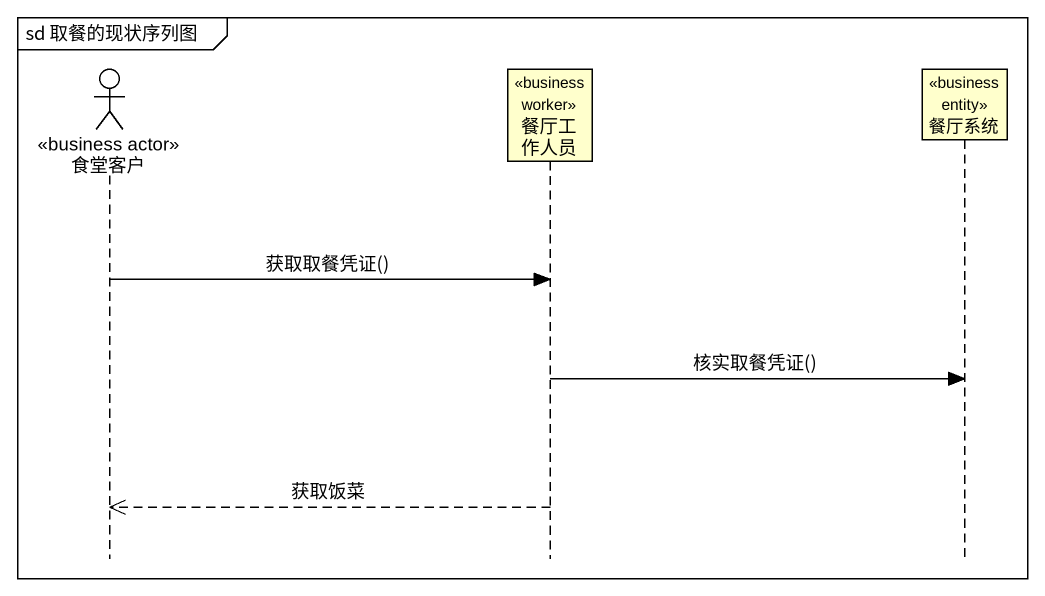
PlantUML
@startuml
mainframe sd 取餐的现状序列图
hide footbox
actor 食堂客户 <<business actor>>
participant 餐厅工作人员 <<business worker>>
participant 餐厅系统 <<business entity>>

食堂客户 -> 餐厅工作人员 : 获取取餐凭证()
餐厅工作人员 -> 餐厅系统 : 核实取餐凭证()
餐厅工作人员 -->> 食堂客户 : 获取饭菜
@enduml
